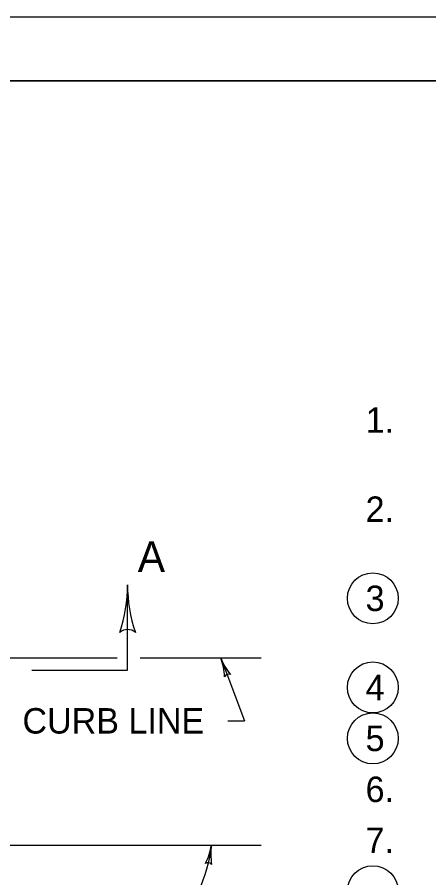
# Model space of a CAD drawing. Extents: x 997.6 to 1036.7, y 998.9 to 1022.8.
# Drawn here: x 1015.94 to 1019.17, y 1015.24 to 1022 of the extents above; entities that cross this region are included whole.
import ezdxf

# ---------------------------------------------------------------- set-up
doc = ezdxf.new("R2010")
doc.units = 0
for name, color, linetype in [('Level 1', 7, 'Continuous'), ('Level 10', 7, 'Continuous'), ('Level 11', 7, 'Continuous'), ('Level 14', 7, 'Continuous'), ('Level 5', 7, 'Continuous')]:
    doc.layers.add(name, color=color, linetype=linetype)

msp = doc.modelspace()

# ---------------------------------------------------------------- linework, layer by layer
at = {"layer": 'Level 1'}
for p, q in [((1016.8058, 1016.8709), (1016.8058, 1017.5424)), ((1014.9363, 1016.9696), (1016.7246, 1016.9696)), ((1016.9039, 1016.9696), (1017.8541, 1016.9696)), ((1017.5372, 1016.9696), (1017.7248, 1016.475)), ((1016.0536, 1016.8709), (1016.8058, 1016.8709)), ((1017.5932, 1016.475), (1017.7248, 1016.475)), ((1014.9477, 1015.4988), (1017.8541, 1015.4988))]:
    msp.add_line(p, q, dxfattribs=at)
for centre in [(1018.7313, 1017.4361), (1018.7313, 1016.7361), (1018.7313, 1016.3361), (1018.7313, 1015.1361)]:
    msp.add_circle(centre, 0.2, dxfattribs=at)
for centre, radius, start, end in [((1015.634, 1017.5424), 1.1719, 341.34716, 359.99389), ((1017.9777, 1017.5424), 1.1719, 179.98778, 180), ((1017.9777, 1017.5424), 1.1719, 180, 198.66878), ((1016.8057, 1017.0968), 0.0938, 48.7746, 130.89129), ((1017.9754, 1017.1359), 0.4687, 200.76672, 200.77895), ((1017.9754, 1017.1359), 0.4687, 200.77895, 219.44773), ((1017.0989, 1016.8033), 0.4687, 2.12611, 20.77284), ((1017.6004, 1016.8029), 0.0375, 69.55354, 151.67024)]:
    msp.add_arc(centre, radius, start, end, dxfattribs=at)
at = {"layer": 'Level 10'}
msp.add_line((1007, 1021.5), (1035.5, 1021.5), dxfattribs=at)
at = {"layer": 'Level 11'}
msp.add_lwpolyline([(1007, 1000.5), (1035.5, 1000.5), (1035.5, 1021.5), (1007, 1021.5)], close=True, dxfattribs=at)
at = {"layer": 'Level 14'}
msp.add_line((1036, 1022), (1000, 1022), dxfattribs=at)
at = {"layer": 'Level 5'}
for centre, radius, start, end in [((1016.3829, 1015.6048), 1.0866, 276.5025, 354.39222), ((1017.0009, 1015.5688), 0.4687, 332.74787, 351.3946), ((1017.9278, 1015.4286), 0.4687, 171.40071, 190.06949), ((1017.9278, 1015.4286), 0.4687, 171.38848, 171.40071), ((1017.4376, 1015.3224), 0.0375, 40.17531, 122.292)]:
    msp.add_arc(centre, radius, start, end, dxfattribs=at)

# ---------------------------------------------------------------- texts
at = {"layer": 'Level 1'}
for s, height, p in [('1. ', 0.2, (1018.6746, 1018.7361)), ('2.', 0.2, (1018.6746, 1018.0361)), ('A', 0.24, (1016.8863, 1017.6438)), ('3', 0.2, (1018.6746, 1017.3361)), ('CURB LINE', 0.2, (1015.9811, 1016.374)), ('5', 0.2, (1018.6746, 1016.2361))]:
    msp.add_text(s, height=height, dxfattribs=at).set_placement(p)
at = {"layer": 'Level 5'}
for s, p in [('4', (1018.6746, 1016.6361)), ('6.', (1018.6746, 1015.8361)), ('7.', (1018.6746, 1015.4361))]:
    msp.add_text(s, height=0.2, dxfattribs=at).set_placement(p)

doc.saveas('drawing.dxf')
